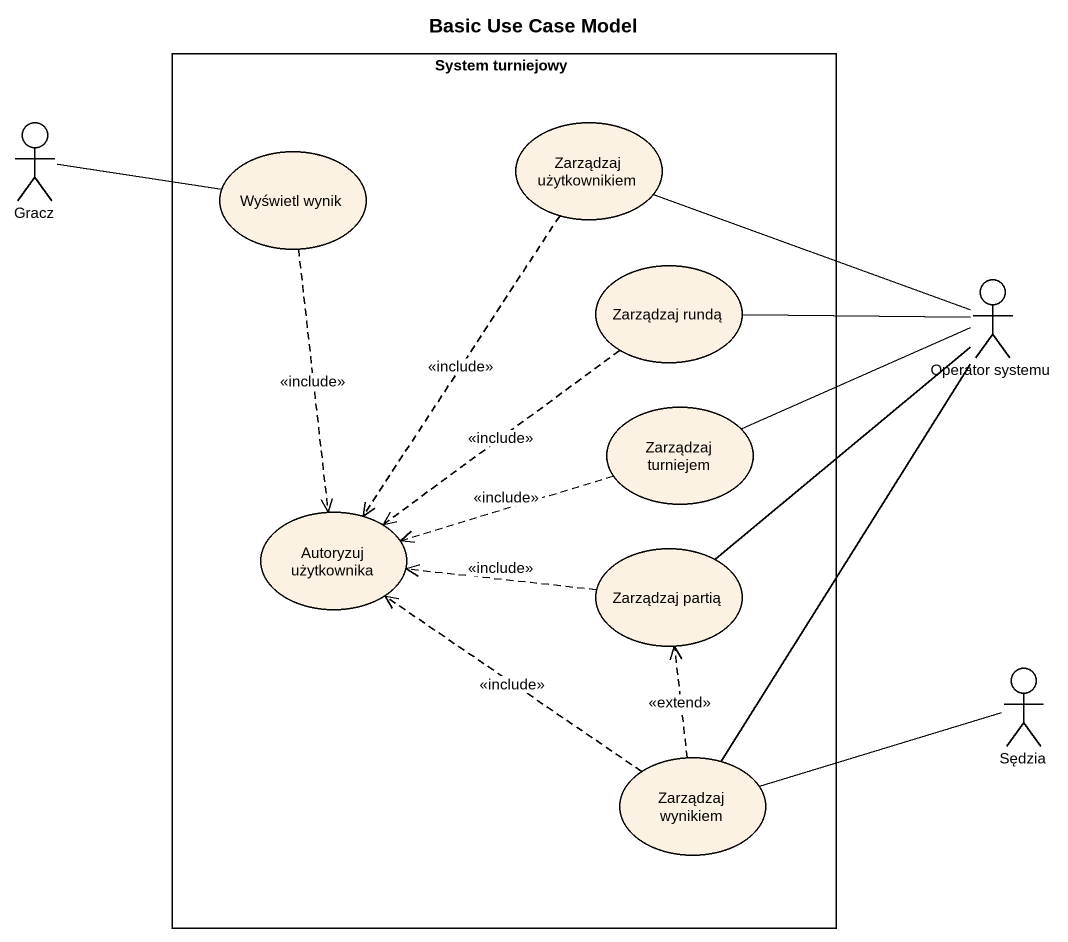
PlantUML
@startuml
title Basic Use Case Model
rectangle "System turniejowy" as System_turniejowy {
  usecase "Wyświetl wynik" as Wyświetl_wynik
  usecase "Zarządzaj użytkownikiem" as Zarządzaj_użytkownikiem
  usecase "Zarządzaj rundą" as Zarządzaj_rundą
  usecase "Zarządzaj turniejem" as Zarządzaj_turniejem
  usecase "Autoryzuj użytkownika" as Autoryzuj_użytkownika
  usecase "Zarządzaj partią" as Zarządzaj_partią
  usecase "Zarządzaj wynikiem" as Zarządzaj_wynikiem
}
actor Gracz
actor "Operator systemu" as Operator_systemu
actor Sędzia
Gracz -right- Wyświetl_wynik
Wyświetl_wynik ..> Autoryzuj_użytkownika : <<include>>
Zarządzaj_użytkownikiem ..> Autoryzuj_użytkownika : <<include>>
Zarządzaj_rundą ..> Autoryzuj_użytkownika : <<include>>
Operator_systemu -left- Zarządzaj_użytkownikiem
Operator_systemu -left- Zarządzaj_rundą
Operator_systemu -left- Zarządzaj_turniejem
Operator_systemu -- Zarządzaj_wynikiem
Zarządzaj_turniejem .left.> Autoryzuj_użytkownika : <<include>>
Zarządzaj_partią -up- Operator_systemu
Zarządzaj_partią .left.> Autoryzuj_użytkownika : <<include>>
Sędzia -left- Zarządzaj_wynikiem
Zarządzaj_wynikiem .up.> Autoryzuj_użytkownika : <<include>>
Zarządzaj_wynikiem .up.> Zarządzaj_partią : <<extend>>
@enduml
